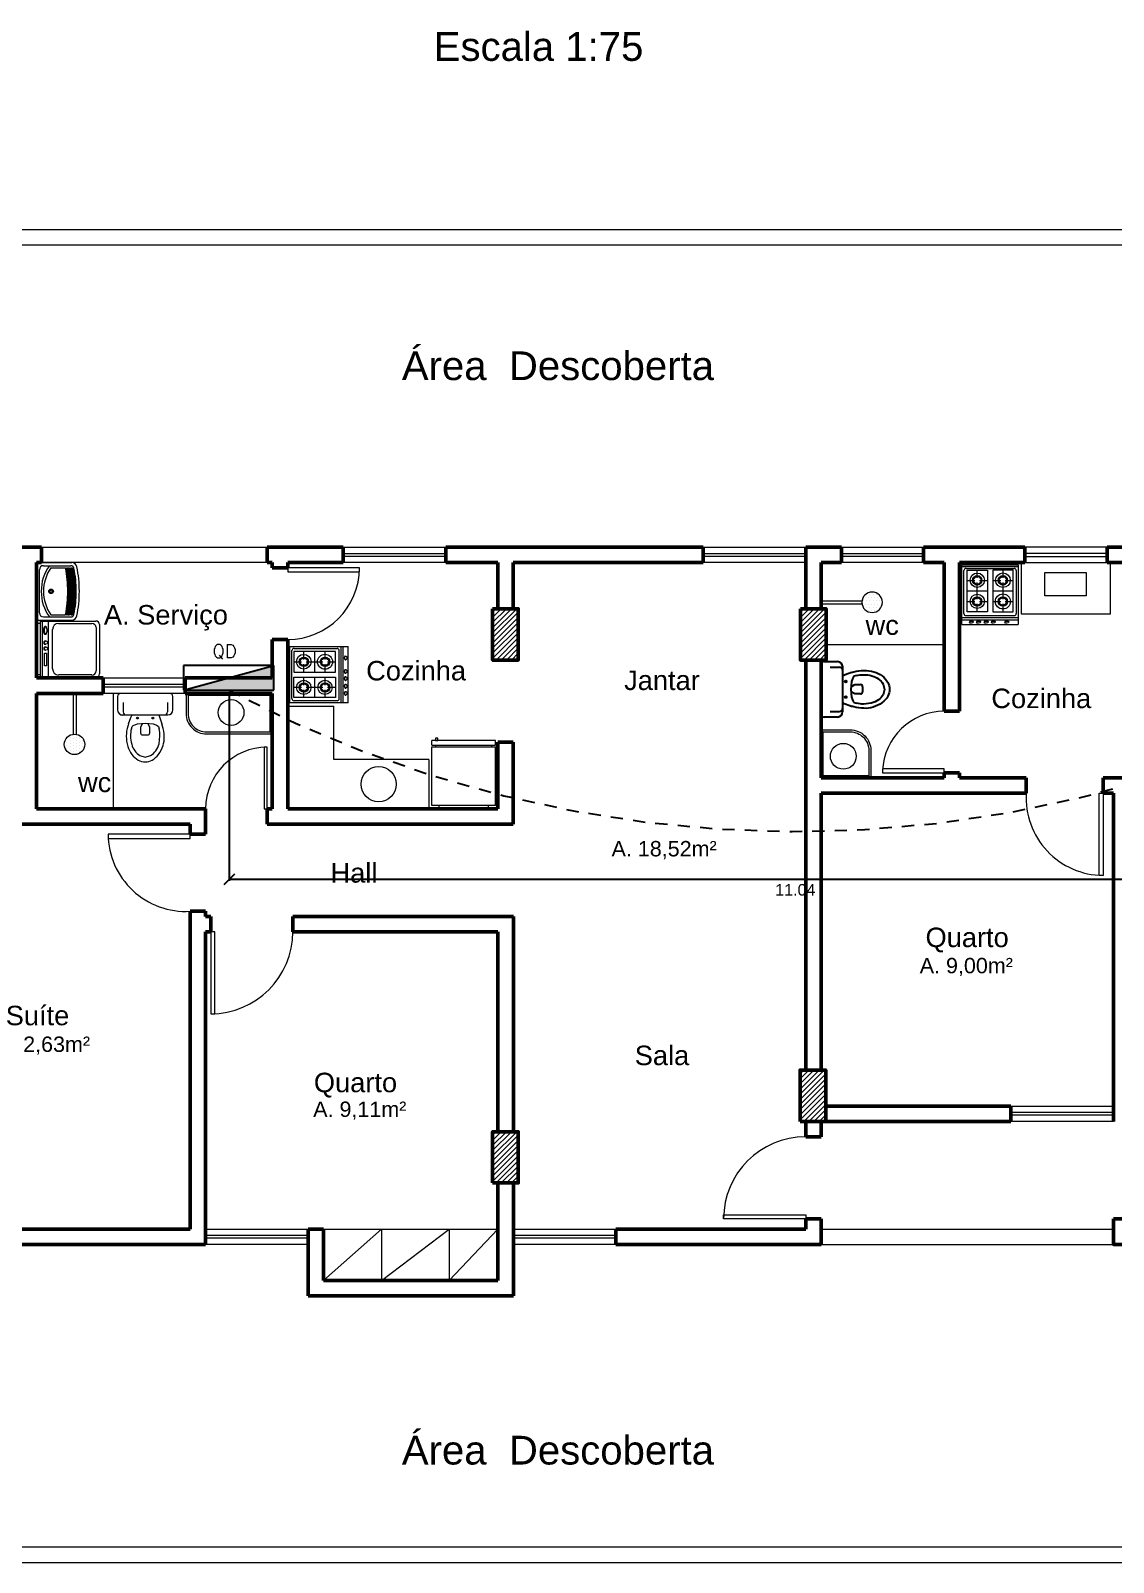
# Model space of a CAD drawing. Header units: millimetres. Extents: x 42 to 552, y 43 to 535.
# Drawn here: x 146.69 to 157.24, y 504.65 to 519.59 of the extents above; entities that cross this region are included whole.
import ezdxf
from ezdxf.enums import TextEntityAlignment as Align

# ---------------------------------------------------------------- set-up
doc = ezdxf.new("R2010")
doc.units = ezdxf.units.MM
doc.header["$LTSCALE"] = 0.75
doc.header["$MEASUREMENT"] = 0
doc.linetypes.add('HIDDEN2', pattern=[4.7625, 3.175, -1.5875])
doc.layers.add('ELETRODUTOS', color=5, linetype='Continuous')
doc.layers.add('Textos', color=144, linetype='Continuous')
for name, color, linetype, lineweight in [('Linhas', 7, 'Continuous', 15), ('Linhas finas', 7, 'Continuous', 0), ('Paredes', 7, 'Continuous', 50), ('TOMADAS', 1, 'Continuous', 25)]:
    doc.layers.add(name, color=color, linetype=linetype, lineweight=lineweight)
doc.styles.add('ROMANS', font='romans.shx')
doc.styles.get("Standard").update_dxf_attribs({"font": 'arial.ttf'})
doc.dimstyles.get("Standard").update_dxf_attribs({"dimtxt": 1.5, "dimasz": 1.4, "dimexe": 0.18, "dimexo": 0.0625, "dimgap": 0.6, "dimtad": 2, "dimzin": 0, "dimdsep": 46, "dimtxsty": 'Standard', "dimblk": 'OBLIQUE', "dimcen": 0.09, "dimadec": 0, "dimazin": 0, "dimtfac": 1, "dimtofl": 0, "dimtmove": 0, "dimatfit": 3, "dimfxl": 1, "dimtolj": 1, "dimtzin": 0, "dimarcsym": 0})

# ---------------------------------------------------------------- blocks, each defined once
blk = doc.blocks.new('ALLREFRIGERATOR340pl')
for p, q in [((1.862, -0.038), (1.862, -0.61)), ((1.862, -0.038), (2.482, -0.038)), ((2.482, -0.038), (2.482, -0.61)), ((2.482, -0.61), (1.862, -0.61)), ((2.482, -0.626), (1.862, -0.626)), ((1.862, -0.626), (1.862, -0.672)), ((1.862, -0.672), (2.482, -0.672)), ((1.897, -0.61), (1.897, -0.626)), ((2.447, -0.626), (2.447, -0.61)), ((2.482, -0.626), (2.482, -0.672))]:
    blk.add_line(p, q)
blk.add_lwpolyline([(2.415, -0.038), (2.415, -0.014), (2.291, -0.007), (2.029, -0.007), (1.929, -0.014), (1.929, -0.038)])
blk.add_lwpolyline([(2.424, -0.672), (2.424, -0.696), (2.448, -0.696), (2.448, -0.672)], close=True)
blk = doc.blocks.new('FOGÃO4')
for p, q in [((0, 0), (0, 0.581)), ((0, 0.581), (0.55, 0.581)), ((0, 0.567), (0.55, 0.567)), ((0.02, 0.107), (0.02, 0.527)), ((0.04, 0.547), (0.51, 0.547)), ((0.05, 0.123), (0.05, 0.53)), ((0.05, 0.53), (0.25, 0.53)), ((0.15, 0.454), (0.15, 0.53)), ((0.25, 0.53), (0.25, 0.123)), ((0.3, 0.53), (0.3, 0.123)), ((0.5, 0.53), (0.3, 0.53)), ((0.4, 0.53), (0.4, 0.454)), ((0.5, 0.123), (0.5, 0.53)), ((0.53, 0.527), (0.53, 0.107)), ((0.55, 0.581), (0.55, 0)), ((0.05, 0.431), (0.127, 0.431)), ((0.25, 0.326), (0.05, 0.326)), ((0.15, 0.326), (0.15, 0.409)), ((0.15, 0.247), (0.15, 0.326)), ((0.172, 0.431), (0.25, 0.431)), ((0.3, 0.431), (0.378, 0.431)), ((0.5, 0.326), (0.3, 0.326)), ((0.4, 0.409), (0.4, 0.326)), ((0.4, 0.326), (0.4, 0.247)), ((0.423, 0.431), (0.5, 0.431)), ((0.05, 0.225), (0.127, 0.225)), ((0.15, 0.123), (0.15, 0.202)), ((0.172, 0.225), (0.25, 0.225)), ((0.3, 0.225), (0.378, 0.225)), ((0.4, 0.202), (0.4, 0.123)), ((0.423, 0.225), (0.5, 0.225)), ((0, 0.067), (0.55, 0.067)), ((0, 0.047), (0.55, 0.047)), ((0.04, 0.087), (0.51, 0.087)), ((0.25, 0.123), (0.05, 0.123)), ((0.073, 0.028), (0.073, 0.022)), ((0.11, 0.029), (0.11, 0.022)), ((0.143, 0.028), (0.143, 0.022)), ((0.18, 0.029), (0.18, 0.022)), ((0.218, 0.028), (0.218, 0.022)), ((0.255, 0.029), (0.255, 0.022)), ((0.288, 0.028), (0.288, 0.022)), ((0.3, 0.123), (0.5, 0.123)), ((0.325, 0.029), (0.325, 0.022)), ((0.419, 0.028), (0.419, 0.022)), ((0.456, 0.029), (0.456, 0.022)), ((0, 0), (0.55, 0))]:
    blk.add_line(p, q)
for centre, radius in [((0.15, 0.432), 0.0696), ((0.15, 0.431), 0.0459), ((0.15, 0.431), 0.0359), ((0.4, 0.432), 0.0716), ((0.4, 0.431), 0.0459), ((0.4, 0.431), 0.0359), ((0.15, 0.226), 0.0695), ((0.15, 0.225), 0.0459), ((0.15, 0.225), 0.0359), ((0.4, 0.225), 0.0734), ((0.4, 0.225), 0.0459), ((0.4, 0.225), 0.0359)]:
    blk.add_circle(centre, radius)
for centre, start, end in [((0.04, 0.527), 90, 180), ((0.51, 0.527), 0, 90), ((0.04, 0.107), 180, 270), ((0.51, 0.107), 270, 0)]:
    blk.add_arc(centre, 0.02, start, end)
for centre in [(0.092, 0.028), (0.162, 0.028), (0.236, 0.028), (0.306, 0.028), (0.437, 0.028)]:
    blk.add_ellipse(centre, major_axis=(0.0185, 0.0004), ratio=0.532709, start_param=6.247921, end_param=9.427873)
for centre in [(0.092, 0.022), (0.162, 0.022), (0.236, 0.022), (0.306, 0.022), (0.437, 0.022)]:
    blk.add_ellipse(centre, major_axis=(0.0185, 0.0004), ratio=0.532709)
blk = doc.blocks.new('Tan01')
for p, q in [((-2.768, -23.62), (-2.768, -23.966)), ((-2.768, -23.62), (-2.208, -23.62)), ((-2.738, -23.69), (-2.738, -23.958)), ((-2.698, -23.65), (-2.278, -23.65)), ((-2.238, -23.69), (-2.238, -23.958)), ((-2.208, -23.62), (-2.208, -23.966)), ((-2.716, -23.762), (-2.716, -23.906)), ((-2.26, -23.762), (-2.26, -23.906)), ((-2.716, -23.916), (-2.716, -23.923)), ((-2.716, -23.93), (-2.716, -23.937)), ((-2.716, -23.945), (-2.716, -23.952)), ((-2.716, -23.959), (-2.716, -23.966)), ((-2.716, -23.973), (-2.716, -23.98)), ((-2.26, -23.916), (-2.26, -23.923)), ((-2.26, -23.93), (-2.26, -23.937)), ((-2.26, -23.945), (-2.26, -23.952)), ((-2.26, -23.959), (-2.26, -23.966)), ((-2.26, -23.973), (-2.26, -23.98))]:
    blk.add_line(p, q)
for radius in [0.0225, 0.011]:
    blk.add_circle((-2.488, -23.764), radius)
for centre, radius, start, end in [((-2.698, -23.69), 0.04, 90, 180), ((-2.5, -24.066), 0.397, 88.2163, 126.789), ((-2.493, -24.079), 0.388, 89.2963, 125.1797), ((-2.476, -24.066), 0.397, 53.211, 91.7837), ((-2.483, -24.079), 0.388, 54.8203, 90.7037), ((-2.278, -23.69), 0.04, 0, 90), ((-2.718, -23.966), 0.05, 180, 258.2868), ((-2.708, -23.958), 0.03, 180, 258.7018), ((-2.488, -22.857), 1.183, 258.2868, 270), ((-2.496, -22.795), 1.132, 258.7978, 270.4155), ((-2.496, -22.798), 1.139, 258.8675, 270.4155), ((-2.496, -22.798), 1.146, 258.9363, 270.4155), ((-2.496, -22.798), 1.153, 259.0043, 270.4155), ((-2.496, -22.798), 1.16, 259.0715, 270.4155), ((-2.496, -22.798), 1.167, 259.1378, 270.4155), ((-2.496, -22.798), 1.174, 259.2033, 270.4155), ((-2.496, -22.798), 1.181, 259.2681, 270.4155), ((-2.496, -22.798), 1.188, 259.3321, 270.4155), ((-2.496, -22.798), 1.195, 259.3953, 270.4155), ((-2.496, -22.798), 1.202, 259.4577, 270.4155), ((-2.488, -22.857), 1.153, 258.7018, 270), ((-2.48, -22.798), 1.195, 269.5845, 280.6047), ((-2.48, -22.798), 1.202, 269.5845, 280.5423), ((-2.48, -22.795), 1.132, 269.5845, 281.2022), ((-2.48, -22.798), 1.139, 269.5845, 281.1325), ((-2.48, -22.798), 1.146, 269.5845, 281.0637), ((-2.48, -22.798), 1.153, 269.5845, 280.9957), ((-2.48, -22.798), 1.16, 269.5845, 280.9285), ((-2.48, -22.798), 1.167, 269.5845, 280.8622), ((-2.48, -22.798), 1.174, 269.5845, 280.7967), ((-2.48, -22.798), 1.181, 269.5845, 280.7319), ((-2.48, -22.798), 1.188, 269.5845, 280.6679), ((-2.488, -22.857), 1.153, 270, 281.2982), ((-2.488, -22.857), 1.183, 270, 281.7132), ((-2.268, -23.958), 0.03, 281.2982, 0), ((-2.258, -23.966), 0.05, 281.7132, 0)]:
    blk.add_arc(centre, radius, start, end)
blk = doc.blocks.new('Mlavar')
for p, q in [((0.049, 0.118), (0.049, 0.659)), ((0.049, 0.659), (0.599, 0.659)), ((0.049, 0.64), (0.599, 0.64)), ((0.073, 0.684), (0.575, 0.684)), ((0.073, 0.657), (0.073, 0.684)), ((0.161, 0.6), (0.161, 0.62)), ((0.161, 0.62), (0.287, 0.62)), ((0.287, 0.6), (0.161, 0.6)), ((0.287, 0.62), (0.287, 0.6)), ((0.315, 0.611), (0.315, 0.606)), ((0.347, 0.611), (0.347, 0.606)), ((0.373, 0.611), (0.373, 0.606)), ((0.405, 0.611), (0.405, 0.606)), ((0.47, 0.608), (0.469, 0.615)), ((0.546, 0.608), (0.546, 0.615)), ((0.575, 0.657), (0.575, 0.684)), ((0.599, 0.659), (0.599, 0.118)), ((0.049, 0.581), (0.599, 0.581)), ((0.073, 0.158), (0.073, 0.482)), ((0.132, 0.541), (0.516, 0.541)), ((0.576, 0.482), (0.576, 0.158)), ((0.565, 0.084), (0.083, 0.084)), ((0.535, 0.117), (0.113, 0.117))]:
    blk.add_line(p, q)
blk.add_lwpolyline([(0.546, 0.615, 0.215843), (0.544, 0.62, 0.093193), (0.534, 0.625, 0.049859), (0.523, 0.628, 0.037392), (0.507, 0.629, 0.037392), (0.492, 0.628, 0.049859), (0.481, 0.625, 0.093193), (0.471, 0.62, 0.215843), (0.469, 0.615)], format="xyb")
blk.add_lwpolyline([(0.508, 0.595, 0.037392), (0.523, 0.596, 0.049859), (0.535, 0.599, 0.093193), (0.544, 0.604, 0.215843), (0.546, 0.608, 0.215843), (0.544, 0.613, 0.093193), (0.535, 0.618, 0.049859), (0.523, 0.621, 0.037392), (0.508, 0.622, 0.037392), (0.492, 0.621, 0.049859), (0.481, 0.618, 0.093193), (0.472, 0.613, 0.215843), (0.47, 0.608, 0.215843), (0.472, 0.604, 0.093193), (0.481, 0.599, 0.049859), (0.492, 0.596, 0.037392)], format="xyb", close=True)
for centre in [(0.331, 0.606), (0.389, 0.606)]:
    blk.add_circle(centre, 0.0161)
for centre, radius, start, end in [((0.331, 0.611), 0.0161, 359.922, 180.0785), ((0.389, 0.611), 0.0161, 359.922, 180.0785), ((0.132, 0.482), 0.0595, 90, 180), ((0.516, 0.482), 0.0595, 0, 90), ((0.113, 0.158), 0.0404, 180, 270), ((0.535, 0.158), 0.0404, 270, 0), ((0.083, 0.118), 0.0339, 180, 270), ((0.565, 0.118), 0.0339, 270, 0)]:
    blk.add_arc(centre, radius, start, end)
blk = doc.blocks.new('*X22')
at = {"color": 0}
for p, q in [((-52.546875, 39.84375), (-52.546875, 39.84375)), ((-52.546875, 39.78125), (-52.546875, 39.78125)), ((-52.53125, 39.8125), (-52.53125, 39.8125)), ((-52.53125, 39.75), (-52.53125, 39.75)), ((-52.515625, 39.84375), (-52.515625, 39.84375)), ((-52.515625, 39.78125), (-52.515625, 39.78125)), ((-52.5, 39.875), (-52.5, 39.875)), ((-52.5, 39.8125), (-52.5, 39.8125)), ((-52.5, 39.75), (-52.5, 39.75)), ((-52.484375, 39.84375), (-52.484375, 39.84375)), ((-52.484375, 39.78125), (-52.484375, 39.78125)), ((-52.46875, 39.875), (-52.46875, 39.875)), ((-52.46875, 39.8125), (-52.46875, 39.8125)), ((-52.46875, 39.75), (-52.46875, 39.75)), ((-52.453125, 39.84375), (-52.453125, 39.84375)), ((-52.453125, 39.78125), (-52.453125, 39.78125)), ((-52.4375, 39.875), (-52.4375, 39.875)), ((-52.4375, 39.8125), (-52.4375, 39.8125)), ((-52.4375, 39.75), (-52.4375, 39.75)), ((-52.421875, 39.84375), (-52.421875, 39.84375)), ((-52.421875, 39.78125), (-52.421875, 39.78125)), ((-52.40625, 39.875), (-52.40625, 39.875)), ((-52.40625, 39.8125), (-52.40625, 39.8125)), ((-52.40625, 39.75), (-52.40625, 39.75)), ((-52.390625, 39.84375), (-52.390625, 39.84375)), ((-52.390625, 39.78125), (-52.390625, 39.78125)), ((-52.375, 39.8125), (-52.375, 39.8125)), ((-52.375, 39.75), (-52.375, 39.75)), ((-52.515625, 39.71875), (-52.515625, 39.71875)), ((-52.484375, 39.71875), (-52.484375, 39.71875)), ((-52.453125, 39.71875), (-52.453125, 39.71875)), ((-52.421875, 39.71875), (-52.421875, 39.71875))]:
    blk.add_line(p, q, dxfattribs=at)
blk = doc.blocks.new('Chuveiro')
for p, q in [((-0.001, 0.018), (-0.401, 0.018)), ((-0.001, -0.012), (-0.401, -0.012))]:
    blk.add_line(p, q)
blk.add_circle((-0.499, 0.004), 0.1)
blk.add_blockref('*X22', (51.96, -39.796))
blk = doc.blocks.new('01bacicp')
at = {"linetype": 'Continuous'}
for p, q in [((-0.271, -0.045), (-0.271, -0.175)), ((0.239, -0.015), (-0.241, -0.015)), ((-0.216, -0.105), (-0.216, -0.195)), ((0.215, -0.105), (0.215, -0.195)), ((0.269, -0.175), (0.269, -0.045)), ((-0.221, -0.225), (0.219, -0.225)), ((-0.027, -0.308), (-0.046, -0.343)), ((-0.046, -0.343), (-0.046, -0.4)), ((-0.026, -0.42), (0.024, -0.42)), ((0.044, -0.343), (0.024, -0.308)), ((0.044, -0.4), (0.044, -0.343))]:
    blk.add_line(p, q, dxfattribs=at)
for points in [[(-0.164, -0.313), (-0.142, -0.25), (-0.129, -0.225), (0.131, -0.225), (0.162, -0.313), (0.163, -0.317)], [(-0.136, -0.361), (-0.128, -0.338), (-0.117, -0.327), (-0.102, -0.32), (-0.077, -0.313), (0.002, -0.305), (0.076, -0.313), (0.101, -0.321), (0.117, -0.329), (0.127, -0.339), (0.134, -0.361)]]:
    blk.add_lwpolyline(points, dxfattribs=at)
for points in [[(-0.164, -0.313, 0.020611), (-0.171, -0.333, 0.074253), (-0.186, -0.432, 0.074253), (-0.171, -0.531, 0.084945), (-0.132, -0.61, 0.106299), (-0.069, -0.665, 0.128642), (-0.001, -0.683, 0.128642)], [(-0.136, -0.361, 0.060521), (-0.144, -0.43, 0.070874), (-0.133, -0.511, 0.082468), (-0.102, -0.575, 0.106817), (-0.053, -0.62), (-0.001, -0.635)], [(-0.001, -0.683, 0.128642), (0.066, -0.666, 0.106299), (0.129, -0.61, 0.084945), (0.173, -0.524, 0.089952), (0.184, -0.433, 0.074253), (0.169, -0.334, 0.021192), (0.162, -0.313, 0.106299)], [(-0.001, -0.635), (0.051, -0.62, 0.106817), (0.101, -0.575, 0.082468), (0.135, -0.505), (0.143, -0.43, 0.060521), (0.134, -0.361, 0.04535)]]:
    blk.add_lwpolyline(points, format="xyb", dxfattribs=at)
for centre in [(-0.077, -0.255), (0.074, -0.255)]:
    blk.add_circle(centre, 0.00912, dxfattribs=at)
for centre, radius, start, end in [((-0.241, -0.045), 0.03, 90, 180), ((0.239, -0.045), 0.03, 0, 90), ((-0.221, -0.175), 0.05, 180, 270), ((-0.221, -0.176), 0.05, 180, 270), ((-0.186, -0.195), 0.03, 180, 270), ((0.185, -0.195), 0.03, 270, 0), ((0.219, -0.175), 0.05, 270, 0), ((-0.026, -0.4), 0.02, 180.0369, 270), ((0.024, -0.4), 0.02, 270, 0)]:
    blk.add_arc(centre, radius, start, end, dxfattribs=at)
blk = doc.blocks.new('A$C72fb05ed')
h = blk.add_hatch(color=1)
h.dxf.hatch_style = 1
h.paths.add_polyline_path([(0, 0.259), (0.88, 0.259), (0.88, 0.499)])
at = {"layer": 'TOMADAS', "linetype": 'Continuous'}
for p, q in [((0.88, 0.499), (0, 0.499)), ((0, 0.499), (0, 0.259)), ((0, 0.259), (0.88, 0.499)), ((0.88, 0.259), (0.88, 0.499)), ((0, 0.259), (0.88, 0.259))]:
    blk.add_line(p, q, dxfattribs=at)
at = {"layer": 'TOMADAS', "linetype": 'Continuous', "style": 'ROMANS', "flags": 8}
blk.add_attdef('002', text='', height=0.128, dxfattribs=at).set_placement((0.42, 0.635), align=Align.MIDDLE_CENTER)
blk.add_attdef('020', text='', height=0.128, dxfattribs=at).set_placement((0.431, 0.105), align=Align.MIDDLE_RIGHT)
blk = doc.blocks.new('_Oblique')
at = {"color": 0, "linetype": 'ByBlock', "lineweight": -2}
blk.add_line((-0.5, -0.5), (0.5, 0.5), dxfattribs=at)
blk = doc.blocks.new('*D311')
at = {"color": 0, "lineweight": -2, "transparency": 16777216}
for p, q in [((148.623, 513.1), (148.623, 511.297)), ((159.662, 513.115), (159.662, 511.297)), ((159.662, 511.31), (148.623, 511.31))]:
    blk.add_line(p, q, dxfattribs=at)
at = {"layer": 'Defpoints', "color": 0, "transparency": 16777216}
for p in [(148.623, 513.105), (159.662, 513.12), (148.623, 511.31)]:
    blk.add_point(p, dxfattribs=at)
at = {"color": 0, "lineweight": -2, "transparency": 16777216, "xscale": 0.105, "yscale": 0.105, "zscale": 0.105, "rotation": 180}
blk.add_blockref('_Oblique', (148.623, 511.31), dxfattribs=at)
at = {"color": 0, "lineweight": -2, "transparency": 16777216, "xscale": 0.105, "yscale": 0.105, "zscale": 0.105}
blk.add_blockref('_Oblique', (159.662, 511.31), dxfattribs=at)
at = {"color": 0, "transparency": 16777216, "insert": (154.143, 511.208), "char_height": 0.1125, "attachment_point": 5}
blk.add_mtext('\\A1;11.04', dxfattribs=at)

msp = doc.modelspace()

# ---------------------------------------------------------------- hatches: boundary and pattern name
at = {"layer": 'Linhas finas'}
h = msp.add_hatch(dxfattribs=at)
h.set_pattern_fill('JIS_WOOD', color=256, scale=0.05)
h.set_pattern_definition([(45, (-886.87955, -758.206423), (-0.02499999996, 0.02499999996), [])])
h.paths.add_polyline_path([(151.442, 513.95), (151.192, 513.95), (151.192, 513.45), (151.442, 513.45)])
h = msp.add_hatch(dxfattribs=at)
h.set_pattern_fill('JIS_WOOD', color=256, scale=0.05)
h.set_pattern_definition([(45, (-883.87875, -758.206423), (-0.02499999996, 0.02499999996), [])])
h.paths.add_polyline_path([(154.443, 513.95), (154.193, 513.95), (154.193, 513.45), (154.443, 513.45)])
h = msp.add_hatch(dxfattribs=at)
h.set_pattern_fill('JIS_WOOD', color=256, scale=0.05)
h.set_pattern_definition([(45, (-883.88153, -762.706423), (-0.02499999996, 0.02499999996), [])])
h.paths.add_polyline_path([(154.44, 509.45), (154.19, 509.45), (154.19, 508.95), (154.44, 508.95)])
h = msp.add_hatch(dxfattribs=at)
h.set_pattern_fill('JIS_WOOD', color=256, scale=0.05)
h.set_pattern_definition([(45, (-886.87955, -763.306423), (-0.02499999996, 0.02499999996), [])])
h.paths.add_polyline_path([(151.442, 508.85), (151.192, 508.85), (151.192, 508.35), (151.442, 508.35)])

# ---------------------------------------------------------------- linework, layer by layer
at = {"linetype": 'Continuous'}
for p, q in [((154.424, 513.434), (154.554, 513.434)), ((154.394, 512.924), (154.394, 513.404)), ((154.484, 513.38), (154.574, 513.38)), ((154.604, 513.384), (154.604, 512.944)), ((154.706, 513.28), (154.699, 513.266)), ((154.717, 513.291), (154.706, 513.28)), ((154.74, 513.299), (154.717, 513.291)), ((154.692, 513.24), (154.684, 513.161)), ((154.684, 513.161), (154.692, 513.087)), ((154.687, 513.19), (154.722, 513.21)), ((154.722, 513.12), (154.687, 513.139)), ((154.699, 513.266), (154.692, 513.24)), ((154.722, 513.21), (154.779, 513.21)), ((154.799, 513.19), (154.799, 513.14)), ((154.692, 513.087), (154.7, 513.062)), ((154.7, 513.062), (154.708, 513.046)), ((154.708, 513.046), (154.718, 513.036)), ((154.718, 513.036), (154.74, 513.029)), ((154.779, 513.12), (154.722, 513.12)), ((154.554, 512.894), (154.424, 512.894)), ((154.484, 512.948), (154.574, 512.948))]:
    msp.add_line(p, q, dxfattribs=at)
msp.add_lwpolyline([(154.692, 513.327), (154.629, 513.305), (154.604, 513.292), (154.604, 513.032), (154.692, 513.001), (154.696, 513)], dxfattribs=at)
for points in [[(154.692, 513.327, -0.020611), (154.712, 513.334, -0.074253), (154.811, 513.349, -0.074253), (154.91, 513.334, -0.084945), (154.989, 513.295, -0.106299), (155.044, 513.232, -0.128642), (155.062, 513.165, -0.128642)], [(154.74, 513.299, -0.060521), (154.809, 513.307, -0.070874), (154.89, 513.296, -0.082468), (154.954, 513.265, -0.106817), (154.999, 513.216), (155.014, 513.164)], [(155.062, 513.165, -0.128642), (155.045, 513.097, -0.106299), (154.989, 513.034, -0.084945), (154.903, 512.99, -0.089952), (154.812, 512.979, -0.074253), (154.713, 512.994, -0.021192), (154.692, 513.001, -0.106299)], [(155.014, 513.164), (154.999, 513.112, -0.106817), (154.954, 513.062, -0.082468), (154.884, 513.029), (154.809, 513.02, -0.060521), (154.74, 513.029, -0.04535)]]:
    msp.add_lwpolyline(points, format="xyb", dxfattribs=at)
for centre in [(154.634, 513.24), (154.634, 513.089)]:
    msp.add_circle(centre, 0.00912, dxfattribs=at)
for centre, radius, start, end in [((154.424, 513.404), 0.03, 90, 180), ((154.554, 513.384), 0.05, 0, 90), ((154.555, 513.384), 0.05, 0, 90), ((154.424, 513.404), 0.03, 161.769, 180), ((154.574, 513.35), 0.03, 0, 90), ((154.779, 513.19), 0.02, 0, 89.9631), ((154.779, 513.14), 0.02, 270, 0), ((154.574, 512.978), 0.03, 270, 0), ((154.424, 512.924), 0.03, 180, 270), ((154.554, 512.944), 0.05, 270, 0)]:
    msp.add_arc(centre, radius, start, end, dxfattribs=at)
at = {"layer": 'ELETRODUTOS', "linetype": 'HIDDEN2', "ltscale": 0.05}
msp.add_arc((154.149, 523.559), 11.782, 242.0077, 297.6275, dxfattribs=at)
at = {"layer": 'Linhas'}
for p, q in [((154.394, 507.9), (157.244, 507.9)), ((154.394, 507.75), (160.431, 507.75))]:
    msp.add_line(p, q, dxfattribs=at)
msp.add_lwpolyline([(149.194, 514.31), (149.894, 514.31), (149.894, 514.35), (149.194, 514.35)], close=True, dxfattribs=at)
msp.add_arc((149.194, 514.35), 0.7, 270, 0, dxfattribs=at)
at = {"layer": 'Linhas finas'}
for p, q in [((141.327, 517.65), (181.327, 517.65)), ((141.327, 517.5), (181.177, 517.5)), ((146.794, 514.55), (148.994, 514.55)), ((149.734, 514.55), (150.736, 514.55)), ((149.734, 514.49), (150.736, 514.49)), ((153.244, 514.55), (154.244, 514.55)), ((153.244, 514.49), (154.244, 514.49)), ((154.594, 514.55), (155.394, 514.55)), ((154.594, 514.49), (155.394, 514.49)), ((157.182, 514.55), (156.382, 514.55)), ((157.182, 514.49), (156.382, 514.49)), ((148.994, 514.4), (146.794, 514.4)), ((150.736, 514.46), (149.734, 514.46)), ((150.736, 514.4), (149.734, 514.4)), ((154.244, 514.46), (153.244, 514.46)), ((154.244, 514.4), (153.244, 514.4)), ((155.394, 514.46), (154.594, 514.46)), ((155.394, 514.4), (154.594, 514.4)), ((156.382, 514.46), (157.182, 514.46)), ((156.382, 514.4), (157.182, 514.4)), ((154.443, 513.6), (155.594, 513.6)), ((147.394, 513.275), (148.194, 513.275)), ((147.394, 513.215), (148.194, 513.215)), ((148.194, 513.185), (147.394, 513.185)), ((148.194, 513.125), (147.394, 513.125)), ((147.494, 513.125), (147.494, 512)), ((149.194, 512.999), (149.644, 512.999)), ((149.644, 512.48), (149.644, 512.999)), ((150.569, 512.48), (149.644, 512.48)), ((150.569, 512.48), (150.569, 512)), ((156.244, 509.1), (157.244, 509.1)), ((156.244, 509.04), (157.244, 509.04)), ((157.244, 509.01), (156.244, 509.01)), ((157.244, 508.95), (156.244, 508.95)), ((148.394, 507.9), (149.394, 507.9)), ((149.544, 507.4), (150.11, 507.9)), ((149.544, 507.9), (151.244, 507.9)), ((150.11, 507.9), (150.11, 507.4)), ((150.11, 507.4), (150.768, 507.9)), ((150.768, 507.9), (150.768, 507.4)), ((150.768, 507.4), (151.244, 507.9)), ((151.394, 507.9), (152.394, 507.9)), ((148.394, 507.84), (149.394, 507.84)), ((149.394, 507.81), (148.394, 507.81)), ((149.394, 507.75), (148.394, 507.75)), ((151.394, 507.84), (152.394, 507.84)), ((152.394, 507.81), (151.394, 507.81)), ((152.394, 507.75), (151.394, 507.75)), ((141.327, 504.8), (181.177, 504.8)), ((141.327, 504.65), (181.327, 504.65))]:
    msp.add_line(p, q, dxfattribs=at)
msp.add_lwpolyline([(157.182, 514.4), (157.214, 514.4), (157.214, 513.898), (156.349, 513.898), (156.349, 514.4), (156.382, 514.4)], dxfattribs=at)
for points in [[(156.575, 514.302), (156.978, 514.302), (156.978, 514.075), (156.575, 514.075)], [(148.964, 512.6), (148.964, 512), (148.994, 512), (148.994, 512.6)], [(154.994, 512.35), (155.594, 512.35), (155.594, 512.39), (154.994, 512.39)], [(157.104, 511.35), (157.104, 512.15), (157.144, 512.15), (157.144, 511.35)], [(147.444, 511.71), (148.244, 511.71), (148.244, 511.75), (147.444, 511.75)], [(148.484, 510), (148.484, 510.8), (148.444, 510.8), (148.444, 510)], [(153.444, 508.04), (154.244, 508.04), (154.244, 508), (153.444, 508)]]:
    msp.add_lwpolyline(points, close=True, dxfattribs=at)
for points in [[(149.044, 512.729), (149.044, 513.125), (148.203, 513.125), (148.203, 512.929, 0.414214), (148.403, 512.729)], [(149.024, 512.749), (149.024, 513.105), (148.223, 513.105), (148.223, 512.929, 0.414214), (148.403, 512.749)], [(154.879, 512.3), (154.394, 512.3), (154.394, 512.769), (154.679, 512.769, -0.414214), (154.879, 512.569)], [(154.859, 512.32), (154.414, 512.32), (154.414, 512.749), (154.679, 512.749, -0.414214), (154.859, 512.569)]]:
    msp.add_lwpolyline(points, format="xyb", close=True, dxfattribs=at)
for centre, radius in [((148.642, 512.938), 0.126), ((154.611, 512.511), 0.126), ((150.081, 512.239), 0.172)]:
    msp.add_circle(centre, radius, dxfattribs=at)
for centre, radius, start, end in [((155.594, 512.35), 0.6, 90, 178.0908), ((148.994, 512), 0.6, 90, 180), ((157.151, 512.108), 0.759, 176.8732, 269.4316), ((148.202, 511.757), 0.759, 180.5684, 273.1268), ((148.444, 510.8), 0.8, 270, 360), ((154.244, 508), 0.8, 90, 180)]:
    msp.add_arc(centre, radius, start, end, dxfattribs=at)
at = {"layer": 'Paredes'}
for p, q in [((146.395, 514.55), (146.794, 514.55)), ((146.794, 514.4), (146.794, 514.55)), ((148.994, 514.55), (149.734, 514.55)), ((148.994, 514.4), (148.994, 514.55)), ((149.734, 514.55), (149.734, 514.4)), ((150.736, 514.55), (153.244, 514.55)), ((150.736, 514.55), (150.736, 514.4)), ((153.244, 514.55), (153.244, 514.4)), ((154.244, 514.55), (154.244, 514.4)), ((154.244, 514.55), (154.594, 514.55)), ((154.594, 514.4), (154.594, 514.55)), ((155.394, 514.55), (156.382, 514.55)), ((155.394, 514.4), (155.394, 514.55)), ((156.382, 514.4), (156.382, 514.55)), ((157.182, 514.55), (158.194, 514.55)), ((157.182, 514.4), (157.182, 514.55)), ((146.744, 514.4), (146.744, 513.275)), ((146.744, 514.4), (146.794, 514.4)), ((148.994, 514.4), (149.044, 514.4)), ((149.044, 514.4), (149.044, 514.35)), ((149.044, 514.35), (149.194, 514.35)), ((149.194, 514.4), (149.194, 514.35)), ((149.734, 514.4), (149.194, 514.4)), ((150.736, 514.4), (151.243, 514.4)), ((151.243, 514.4), (151.243, 513.95)), ((151.393, 514.4), (151.393, 513.95)), ((151.393, 514.4), (153.244, 514.4)), ((154.244, 513.95), (154.244, 514.4)), ((154.244, 514.4), (154.244, 514.4)), ((154.394, 513.95), (154.394, 514.4)), ((154.394, 514.4), (154.594, 514.4)), ((155.394, 514.4), (155.594, 514.4)), ((155.594, 512.95), (155.594, 514.4)), ((155.744, 512.95), (155.744, 514.4)), ((155.744, 514.4), (156.382, 514.4)), ((157.182, 514.4), (158.194, 514.4)), ((149.044, 513.65), (149.044, 513.275)), ((149.044, 513.65), (149.194, 513.65)), ((149.194, 513.65), (149.194, 512)), ((154.244, 509.45), (154.244, 513.45)), ((154.394, 512.3), (154.394, 513.45)), ((146.744, 513.275), (147.394, 513.275)), ((147.394, 513.125), (147.394, 513.275)), ((148.194, 513.275), (149.044, 513.275)), ((148.194, 513.125), (148.194, 513.275)), ((146.744, 513.125), (146.744, 512)), ((146.744, 513.125), (147.394, 513.125)), ((148.194, 513.125), (149.044, 513.125)), ((149.044, 513.125), (149.044, 512)), ((155.594, 512.95), (155.744, 512.95)), ((151.243, 512.65), (151.243, 512)), ((151.243, 512.65), (151.393, 512.65)), ((151.393, 512.65), (151.393, 511.85)), ((154.394, 512.3), (155.594, 512.3)), ((155.594, 512.3), (155.594, 512.35)), ((155.594, 512.35), (155.744, 512.35)), ((155.744, 512.3), (155.744, 512.35)), ((155.744, 512.3), (156.394, 512.3)), ((156.394, 512.15), (156.394, 512.3)), ((157.144, 512.15), (157.144, 512.3)), ((157.144, 512.3), (157.394, 512.3)), ((154.394, 509.45), (154.394, 512.15)), ((154.394, 512.15), (156.394, 512.15)), ((157.144, 512.15), (157.244, 512.15)), ((157.244, 508.95), (157.244, 512.15)), ((148.394, 512), (146.744, 512)), ((148.394, 511.75), (148.394, 512)), ((149.044, 512), (148.994, 512)), ((148.994, 511.85), (148.994, 512)), ((151.243, 512), (149.194, 512)), ((146.044, 511.85), (148.244, 511.85)), ((148.244, 511.75), (148.244, 511.85)), ((148.994, 511.85), (151.393, 511.85)), ((148.244, 511.75), (148.394, 511.75)), ((148.244, 507.9), (148.244, 511)), ((148.244, 511), (148.394, 511)), ((148.394, 511), (148.394, 510.95)), ((148.394, 510.95), (148.444, 510.95)), ((148.444, 510.8), (148.444, 510.95)), ((149.244, 510.95), (151.394, 510.95)), ((149.244, 510.8), (149.244, 510.95)), ((151.394, 508.85), (151.394, 510.95)), ((148.394, 507.75), (148.394, 510.8)), ((148.394, 510.8), (148.444, 510.8)), ((149.244, 510.8), (151.244, 510.8)), ((151.244, 508.85), (151.244, 510.8)), ((154.44, 509.1), (156.244, 509.1)), ((156.244, 508.95), (156.244, 509.1)), ((154.244, 508.8), (154.244, 508.95)), ((154.394, 508.8), (154.394, 508.95)), ((154.394, 508.95), (156.244, 508.95)), ((154.244, 508.8), (154.394, 508.8)), ((151.244, 507.4), (151.244, 508.35)), ((151.394, 507.25), (151.394, 508.35)), ((146.244, 507.9), (148.244, 507.9)), ((149.394, 507.9), (149.394, 507.25)), ((149.394, 507.9), (149.544, 507.9)), ((149.544, 507.9), (149.544, 507.4)), ((152.394, 507.9), (154.244, 507.9)), ((152.394, 507.9), (152.394, 507.75)), ((154.244, 507.9), (154.244, 508)), ((154.244, 508), (154.394, 508)), ((154.394, 507.75), (154.394, 508)), ((146.244, 507.75), (148.394, 507.75)), ((152.394, 507.75), (154.394, 507.75)), ((151.244, 507.4), (149.544, 507.4)), ((151.394, 507.25), (149.394, 507.25))]:
    msp.add_line(p, q, dxfattribs=at)
for points in [[(151.192, 513.95), (151.442, 513.95), (151.442, 513.45), (151.192, 513.45)], [(154.193, 513.95), (154.443, 513.95), (154.443, 513.45), (154.193, 513.45)], [(154.19, 508.95), (154.44, 508.95), (154.44, 509.45), (154.19, 509.45)], [(151.192, 508.35), (151.442, 508.35), (151.442, 508.85), (151.192, 508.85)], [(157.244, 508), (157.394, 508), (157.394, 507.75), (157.244, 507.75)]]:
    msp.add_lwpolyline(points, close=True, dxfattribs=at)

# ---------------------------------------------------------------- block references
ref = msp.add_blockref('A$C72fb05ed', (148.179, 512.896))
ref.add_attrib('002', 'QD', dxfattribs={"layer": 'TOMADAS', "linetype": 'Continuous', "height": 0.128, "style": 'ROMANS', "flags": 8}).set_placement((148.579, 513.536), align=Align.MIDDLE_CENTER)
at = {"layer": 'Linhas finas'}
for name, p, rotation in [('Tan01', (123.123, 516.608), 90), ('Mlavar', (147.443, 513.231), 90), ('FOGÃO4', (149.783, 513.033), 90), ('Chuveiro', (147.12, 513.126), 90), ('ALLREFRIGERATOR340pl', (153.082, 511.993), 180)]:
    msp.add_blockref(name, p, dxfattribs=dict(at, rotation=rotation))
for name, p in [('FOGÃO4', (155.767, 513.796)), ('01bacicp', (147.806, 513.139))]:
    msp.add_blockref(name, p, dxfattribs=at)
at = {"layer": 'Linhas finas', "xscale": -1}
msp.add_blockref('Chuveiro', (154.393, 514.009), dxfattribs=at)

# ---------------------------------------------------------------- texts
at = {"layer": 'Textos'}
for s, p in [('Escala 1:75', (150.618, 519.293)), ('Área  Descoberta', (150.307, 516.18)), ('Área  Descoberta', (150.307, 505.604))]:
    msp.add_text(s, height=0.28, dxfattribs=at).set_placement(p)
for s, height, p in [('A. Serviço', 0.19, (148.007, 513.796)), ('wc', 0.19, (154.99, 513.695)), ('Cozinha', 0.19, (150.446, 513.251)), ('Jantar', 0.19, (152.843, 513.157)), ('Cozinha', 0.19, (156.541, 512.981)), ('wc', 0.19, (147.312, 512.162)), ('A. 18,52m²', 0.15, (152.864, 511.535)), ('Hall', 0.19, (149.84, 511.279)), ('Quarto', 0.19, (155.818, 510.65)), ('A. 9,00m²', 0.15, (155.81, 510.395)), ('Suíte', 0.19, (146.755, 509.888)), ('A. 12,63m²', 0.15, (146.755, 509.628)), ('Sala', 0.19, (152.843, 509.499)), ('Quarto', 0.19, (149.855, 509.235)), ('A. 9,11m²', 0.15, (149.897, 508.994))]:
    msp.add_text(s, height=height, dxfattribs=at).set_placement(p, align=Align.CENTER)

# ---------------------------------------------------------------- dimensions: what is measured, and where the dimension line sits
dim = msp.add_linear_dim(base=(148.623, 511.31), p1=(159.662, 513.12), p2=(148.623, 513.105), dimstyle='Standard', override={"dimscale": 0.075})
dim.commit()
dim.dimension.update_dxf_attribs({"geometry": '*D311', "text_midpoint": (154.143, 511.208)})

doc.saveas('drawing.dxf')
